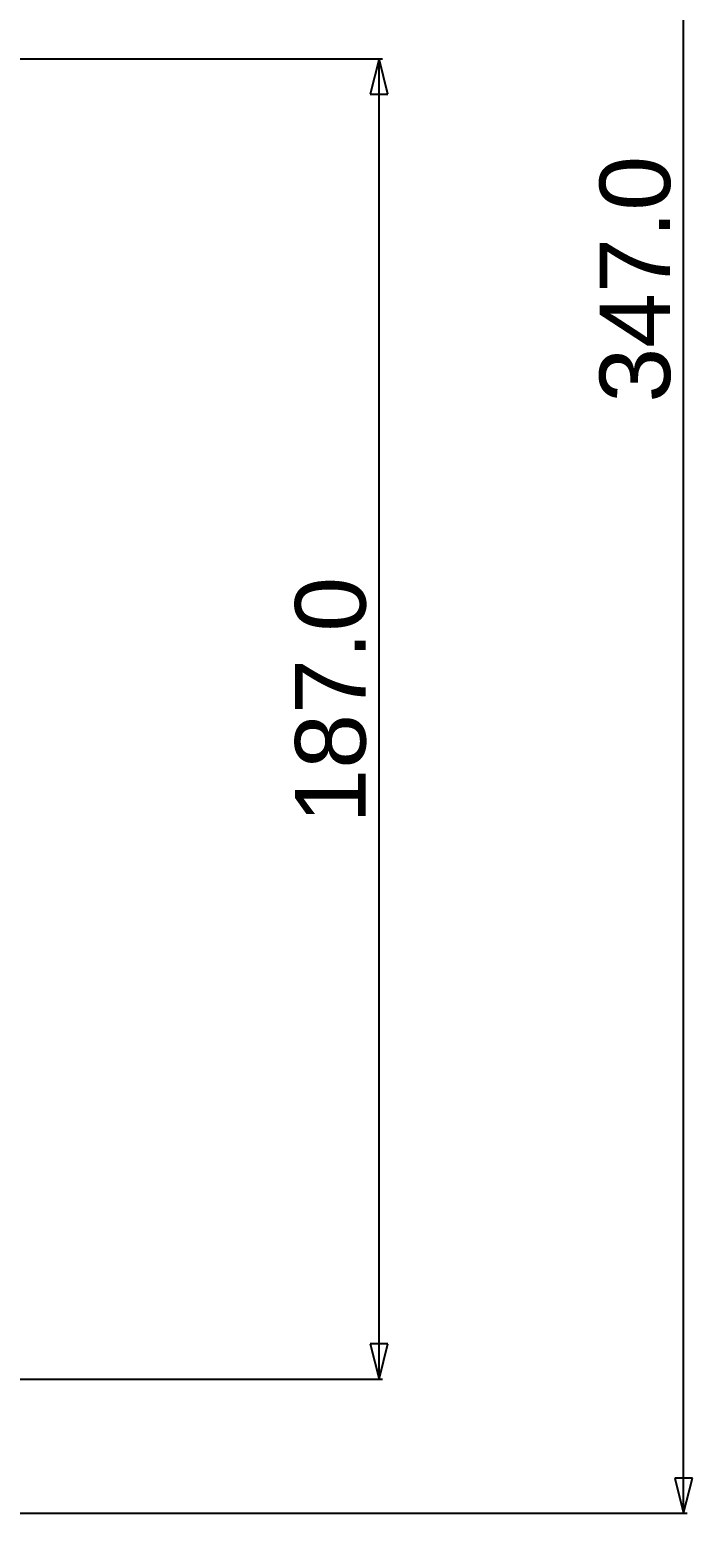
# Model space of a CAD drawing. Header units: millimetres. Extents: x 3033 to 5773, y 123 to 1487.
# Drawn here: x 3884.6 to 3978.5, y 488.6 to 698.7 of the extents above; entities that cross this region are included whole.
import ezdxf

# ---------------------------------------------------------------- set-up
doc = ezdxf.new("R2010")
doc.units = ezdxf.units.MM
doc.header["$MEASUREMENT"] = 0
doc.layers.add('Default', color=7, linetype='Continuous')

msp = doc.modelspace()

# ---------------------------------------------------------------- linework, layer by layer
at = {"layer": 'Default'}
for p, q in [((3977.23, 488.59), (3977.23, 835.59)), ((3790.22, 694.62), (3934.58, 694.62)), ((3934.08, 694.62), (3932.83, 689.62)), ((3934.08, 507.59), (3934.08, 694.62)), ((3935.33, 689.62), (3934.08, 694.62)), ((3932.83, 689.62), (3935.33, 689.62)), ((3935.33, 512.59), (3932.83, 512.59)), ((3932.83, 512.59), (3934.08, 507.59)), ((3934.08, 507.59), (3935.33, 512.59)), ((3790.22, 507.59), (3934.58, 507.59)), ((3978.48, 493.59), (3975.98, 493.59)), ((3975.98, 493.59), (3977.23, 488.59)), ((3977.23, 488.59), (3978.48, 493.59)), ((3790.22, 488.59), (3977.73, 488.59))]:
    msp.add_line(p, q, dxfattribs=at)

# ---------------------------------------------------------------- texts
at = {"layer": 'Default', "char_height": 10, "attachment_point": 7, "rotation": 90, "line_spacing_factor": 0.963855}
for s, insert, width in [('\\fArial;347.0', (3975.47, 645.91), 43.5542), ('\\fArial;187.0', (3932.32, 586.28), 42.6506)]:
    msp.add_mtext(s, dxfattribs=dict(at, insert=insert, width=width))

doc.saveas('drawing.dxf')
